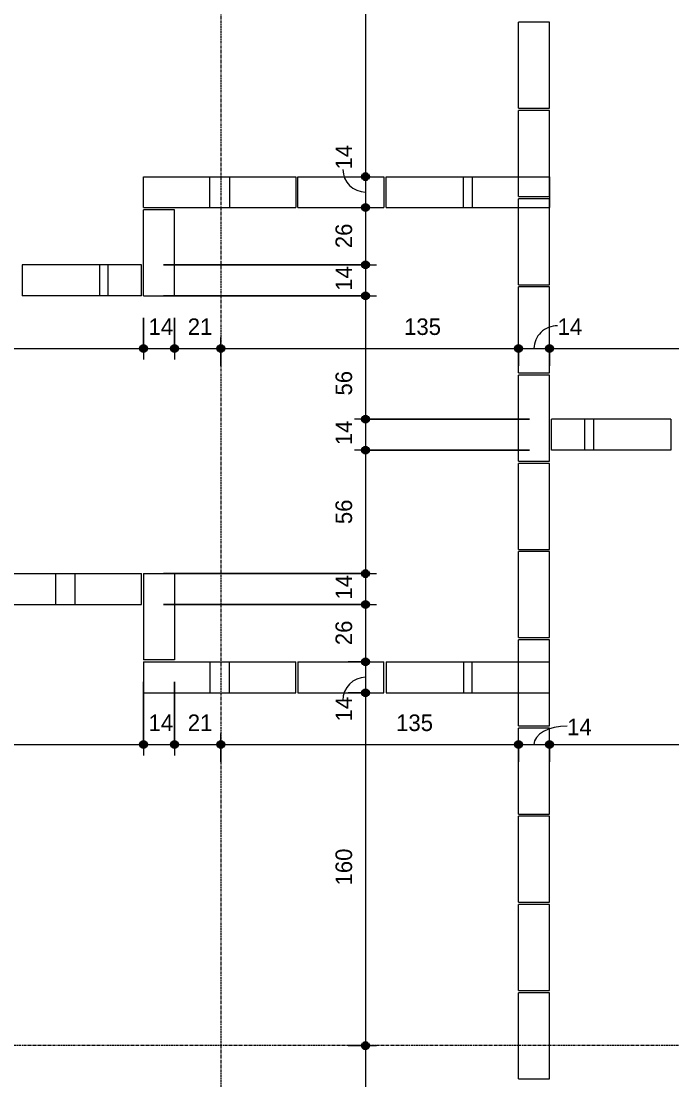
# Model space of a CAD drawing. Header units: centimetres. Extents: x 1490 to 17671, y -2277 to 8860.
# Drawn here: x 8848.8 to 9143.8, y -145.3 to 334.7 of the extents above; entities that cross this region are included whole.
import ezdxf

# ---------------------------------------------------------------- set-up
doc = ezdxf.new("R2010")
doc.units = ezdxf.units.CM
doc.linetypes.add('Linha de eixo', pattern=[2.2225, 1.27, -0.3175, 0.3175, -0.3175])
doc.layers.add('A-ANNO-DIMS-1', color=1, linetype='Continuous', lineweight=9, true_color=0xff0000)
for name, color, linetype, lineweight in [('A-ANNO-DIMS-50', 7, 'Continuous', 9), ('S-BEAM', 7, 'Continuous', 9), ('S-BEAM-1', 7, 'Continuous', 13), ('S-GRID-1', 7, 'Linha de eixo', 9)]:
    doc.layers.add(name, color=color, linetype=linetype, lineweight=lineweight)
doc.styles.add('Bahnschrift_8', font='', dxfattribs={"height": 7.5})
doc.styles.get('Bahnschrift_8').set_extended_font_data('Bahnschrift')
doc.dimstyles.new('Linear_-_2_mm_Arial', dxfattribs={"dimscale": 30.48, "dimtxt": 8.33133, "dimasz": 0.393701, "dimexe": 0.164042, "dimexo": 0.328084, "dimgap": 0.131234, "dimtad": 1, "dimdec": 0, "dimzin": 0, "dimdsep": 46, "dimtxsty": 'Bahnschrift_8', "dimblk1": 'DOTSMALL', "dimblk2": 'DOTSMALL', "dimsah": 1, "dimcen": 0.09, "dimdle": 0.164042, "dimazin": 0, "dimtfac": 1, "dimtdec": 4, "dimtix": 1, "dimtmove": 0, "dimatfit": 3, "dimfxl": 1, "dimtvp": 1, "dimtolj": 1, "dimtzin": 0, "dimarcsym": 2})
doc.dimstyles.new('Linear_-_2_mm_Arial_1', dxfattribs={"dimscale": 30.48, "dimtxt": 8.33133, "dimasz": 0.393701, "dimexe": 0.164042, "dimexo": 0.328084, "dimgap": 0.131234, "dimtad": 1, "dimdec": 0, "dimzin": 0, "dimdsep": 46, "dimtxsty": 'Bahnschrift_8', "dimblk1": 'DOTSMALL', "dimblk2": 'DOTSMALL', "dimsah": 1, "dimcen": 0.09, "dimdle": 0.164042, "dimazin": 0, "dimtfac": 1, "dimtdec": 4, "dimtix": 1, "dimtmove": 1, "dimatfit": 3, "dimfxl": 1, "dimtvp": 1, "dimtolj": 1, "dimtzin": 0, "dimarcsym": 2})
doc.dimstyles.new('Linear_-_2_mm_Arial_2', dxfattribs={"dimscale": 30.48, "dimtxt": 8.33133, "dimasz": 0.393701, "dimexe": 0.164042, "dimexo": 0.328084, "dimgap": 0.131234, "dimtad": 1, "dimdec": 0, "dimzin": 0, "dimdsep": 46, "dimtxsty": 'Bahnschrift_8', "dimblk1": 'DOTSMALL', "dimblk2": 'DOTSMALL', "dimsah": 1, "dimcen": 0.09, "dimdle": 0.164042, "dimazin": 0, "dimtfac": 1, "dimtdec": 4, "dimtix": 1, "dimtmove": 2, "dimatfit": 3, "dimfxl": 1, "dimtvp": 1, "dimtolj": 1, "dimtzin": 0, "dimarcsym": 2})

# ---------------------------------------------------------------- blocks, each defined once
blk = doc.blocks.new('LEONE - BLOCO CANALETA 14X39X2 - LEONE - BLOCO CANALETA 14X39X19 2-2460880-FORMA DA COBERTURA')
at = {"layer": 'S-BEAM-1'}
for p, q in [((-19.5, 7), (19.5, 7)), ((-19.5, 7), (-19.5, -7)), ((19.5, -7), (19.5, 7)), ((-19.5, -7), (19.5, -7))]:
    blk.add_line(p, q, dxfattribs=at)
blk = doc.blocks.new('LEONE - BLOCO CANALETA 14X39X2 - LEONE - BLOCO CANALETA 14X39X19 2-3178326-FORMA DA COBERTURA')
at = {"layer": 'S-BEAM-1'}
for p, q in [((-19.5, 7), (19.5, 7)), ((-19.5, -7), (-19.5, 7)), ((19.5, 7), (19.5, -7)), ((-19.5, -7), (19.5, -7))]:
    blk.add_line(p, q, dxfattribs=at)
blk = doc.blocks.new('LEONE - BLOCO CANALETA 14X19X19 - LEONE - BLOCO CANALETA 14X19X19-3175251-FORMA DA COBERTURA')
at = {"layer": 'S-BEAM-1'}
for p, q in [((-9.5, 7), (9.5, 7)), ((-9.5, -7), (-9.5, 7)), ((9.5, 7), (9.5, -7)), ((-9.5, -7), (9.5, -7))]:
    blk.add_line(p, q, dxfattribs=at)
blk = doc.blocks.new('LEONE - BLOCO CANALETA 14X19X19 - LEONE - BLOCO CANALETA 14X19X19-561206-FORMA DA COBERTURA')
at = {"layer": 'S-BEAM-1'}
for p, q in [((-9.5, 7), (9.5, 7)), ((-9.5, 7), (-9.5, -7)), ((9.5, -7), (9.5, 7)), ((-9.5, -7), (9.5, -7))]:
    blk.add_line(p, q, dxfattribs=at)
blk = doc.blocks.new('DIMBLOCK104-FORMA DA COBERTURA')
at = {"layer": 'A-ANNO-DIMS-50', "lineweight": 35, "true_color": 0xff0000}
h = blk.add_hatch(color=1, dxfattribs=at)
edge = h.paths.add_edge_path()
edge.add_arc((8538.29, 186.33), 1.5, 0, 360)
h = blk.add_hatch(color=1, dxfattribs=at)
edge = h.paths.add_edge_path()
edge.add_arc((8904.29, 186.33), 1.5, 0, 360)
at = {"layer": 'A-ANNO-DIMS-50', "color": 1, "true_color": 0xff0000}
for p, q in [((8538.29, 215.24), (8538.29, 181.33)), ((8538.29, 186.33), (8538.29, 215.24)), ((8904.29, 200.24), (8904.29, 181.33)), ((8904.29, 186.33), (8904.29, 200.24)), ((8538.29, 186.33), (8904.29, 186.33))]:
    blk.add_line(p, q, dxfattribs=at)
at = {"layer": 'A-ANNO-DIMS-50', "color": 1, "lineweight": 35, "true_color": 0xff0000}
for centre in [(8538.29, 186.33), (8904.29, 186.33)]:
    blk.add_circle(centre, 1.5, dxfattribs=at)
at = {"layer": 'A-ANNO-DIMS-50', "color": 0, "insert": (8713.09, 199.97), "char_height": 7.5, "width": 19.6922, "attachment_point": 1, "line_spacing_factor": 1.009858, "style": 'Bahnschrift_8'}
blk.add_mtext('366', dxfattribs=at)
blk = doc.blocks.new('_DotSmall')
at = {"color": 0, "linetype": 'ByBlock', "const_width": 0.5}
blk.add_lwpolyline([(-0.0625, 0, 1), (0.0625, 0, 1)], format="xyb", close=True, dxfattribs=at)
blk = doc.blocks.new('DIMBLOCK105-FORMA DA COBERTURA')
at = {"layer": 'A-ANNO-DIMS-50', "lineweight": 35, "true_color": 0xff0000}
h = blk.add_hatch(color=1, dxfattribs=at)
edge = h.paths.add_edge_path()
edge.add_arc((8904.29, 186.33), 1.5, 0, 360)
h = blk.add_hatch(color=1, dxfattribs=at)
edge = h.paths.add_edge_path()
edge.add_arc((8918.29, 186.33), 1.5, 0, 360)
at = {"layer": 'A-ANNO-DIMS-50', "color": 1, "true_color": 0xff0000}
for p, q in [((8904.29, 200.24), (8904.29, 181.33)), ((8904.29, 186.33), (8904.29, 200.24)), ((8918.29, 200.24), (8918.29, 181.33)), ((8918.29, 186.33), (8918.29, 200.24)), ((8904.29, 186.33), (8918.29, 186.33))]:
    blk.add_line(p, q, dxfattribs=at)
at = {"layer": 'A-ANNO-DIMS-50', "color": 1, "lineweight": 35, "true_color": 0xff0000}
for centre in [(8904.29, 186.33), (8918.29, 186.33)]:
    blk.add_circle(centre, 1.5, dxfattribs=at)
at = {"layer": 'A-ANNO-DIMS-50', "color": 0, "insert": (8906.56, 199.97), "char_height": 7.5, "width": 11.3609, "attachment_point": 1, "line_spacing_factor": 1.009858, "style": 'Bahnschrift_8'}
blk.add_mtext('14', dxfattribs=at)
blk = doc.blocks.new('DIMBLOCK106-FORMA DA COBERTURA')
at = {"layer": 'A-ANNO-DIMS-50', "lineweight": 35, "true_color": 0xff0000}
h = blk.add_hatch(color=1, dxfattribs=at)
edge = h.paths.add_edge_path()
edge.add_arc((8918.29, 186.33), 1.5, 0, 360)
h = blk.add_hatch(color=1, dxfattribs=at)
edge = h.paths.add_edge_path()
edge.add_arc((8939.29, 186.33), 1.5, 0, 360)
at = {"layer": 'A-ANNO-DIMS-50', "color": 1, "true_color": 0xff0000}
for p, q in [((8918.29, 200.24), (8918.29, 181.33)), ((8918.29, 186.33), (8918.29, 200.24)), ((8939.29, 178.45), (8939.29, 191.33)), ((8918.29, 186.33), (8939.29, 186.33)), ((8939.29, 186.33), (8939.29, 178.45))]:
    blk.add_line(p, q, dxfattribs=at)
at = {"layer": 'A-ANNO-DIMS-50', "color": 1, "lineweight": 35, "true_color": 0xff0000}
for centre in [(8918.29, 186.33), (8939.29, 186.33)]:
    blk.add_circle(centre, 1.5, dxfattribs=at)
at = {"layer": 'A-ANNO-DIMS-50', "color": 0, "insert": (8924.31, 199.97), "char_height": 7.5, "width": 10.755, "attachment_point": 1, "line_spacing_factor": 1.009858, "style": 'Bahnschrift_8'}
blk.add_mtext('21', dxfattribs=at)
blk = doc.blocks.new('DIMBLOCK107-FORMA DA COBERTURA')
at = {"layer": 'A-ANNO-DIMS-50', "lineweight": 35, "true_color": 0xff0000}
h = blk.add_hatch(color=1, dxfattribs=at)
edge = h.paths.add_edge_path()
edge.add_arc((8939.29, 186.33), 1.5, 0, 360)
h = blk.add_hatch(color=1, dxfattribs=at)
edge = h.paths.add_edge_path()
edge.add_arc((9074.29, 186.33), 1.5, 0, 360)
at = {"layer": 'A-ANNO-DIMS-50', "color": 1, "true_color": 0xff0000}
for p, q in [((8939.29, 178.45), (8939.29, 191.33)), ((9074.29, 178.45), (9074.29, 191.33)), ((8939.29, 186.33), (9074.29, 186.33)), ((8939.29, 186.33), (8939.29, 178.45)), ((9074.29, 186.33), (9074.29, 178.45))]:
    blk.add_line(p, q, dxfattribs=at)
at = {"layer": 'A-ANNO-DIMS-50', "color": 1, "lineweight": 35, "true_color": 0xff0000}
for centre in [(8939.29, 186.33), (9074.29, 186.33)]:
    blk.add_circle(centre, 1.5, dxfattribs=at)
at = {"layer": 'A-ANNO-DIMS-50', "color": 0, "insert": (9022.4, 199.97), "char_height": 7.5, "width": 17.723, "attachment_point": 1, "line_spacing_factor": 1.009858, "style": 'Bahnschrift_8'}
blk.add_mtext('135', dxfattribs=at)
blk = doc.blocks.new('DIMBLOCK108-FORMA DA COBERTURA')
at = {"layer": 'A-ANNO-DIMS-50', "lineweight": 35, "true_color": 0xff0000}
h = blk.add_hatch(color=1, dxfattribs=at)
edge = h.paths.add_edge_path()
edge.add_arc((9074.29, 186.33), 1.5, 0, 360)
h = blk.add_hatch(color=1, dxfattribs=at)
edge = h.paths.add_edge_path()
edge.add_arc((9088.29, 186.33), 1.5, 0, 360)
at = {"layer": 'A-ANNO-DIMS-50', "color": 1, "true_color": 0xff0000}
for p, q in [((9074.29, 178.45), (9074.29, 191.33)), ((9088.29, 178.45), (9088.29, 191.33)), ((9074.29, 186.33), (9088.29, 186.33)), ((9074.29, 186.33), (9074.29, 178.45)), ((9088.29, 186.33), (9088.29, 178.45))]:
    blk.add_line(p, q, dxfattribs=at)
at = {"layer": 'A-ANNO-DIMS-50', "color": 1, "lineweight": 35, "true_color": 0xff0000}
for centre in [(9074.29, 186.33), (9088.29, 186.33)]:
    blk.add_circle(centre, 1.5, dxfattribs=at)
at = {"layer": 'A-ANNO-DIMS-50', "color": 1, "true_color": 0xff0000}
blk.add_ellipse((9092.02, 186.33), major_axis=(10.72, 0), ratio=0.96157, start_param=1.570796, end_param=3.141593, dxfattribs=at)
at = {"layer": 'A-ANNO-DIMS-50', "color": 0, "insert": (9092.02, 199.97), "char_height": 7.5, "width": 11.3609, "attachment_point": 1, "line_spacing_factor": 1.009858, "style": 'Bahnschrift_8'}
blk.add_mtext('14', dxfattribs=at)
blk = doc.blocks.new('DIMBLOCK109-FORMA DA COBERTURA')
at = {"layer": 'A-ANNO-DIMS-50', "lineweight": 35, "true_color": 0xff0000}
h = blk.add_hatch(color=1, dxfattribs=at)
edge = h.paths.add_edge_path()
edge.add_arc((9088.29, 186.33), 1.5, 0, 360)
h = blk.add_hatch(color=1, dxfattribs=at)
edge = h.paths.add_edge_path()
edge.add_arc((9504.29, 186.33), 1.5, 0, 360)
at = {"layer": 'A-ANNO-DIMS-50', "color": 1, "true_color": 0xff0000}
for p, q in [((9088.29, 178.45), (9088.29, 191.33)), ((9504.29, 178.45), (9504.29, 191.33)), ((9088.29, 186.33), (9504.29, 186.33)), ((9088.29, 186.33), (9088.29, 178.45)), ((9504.29, 186.33), (9504.29, 178.45))]:
    blk.add_line(p, q, dxfattribs=at)
at = {"layer": 'A-ANNO-DIMS-50', "color": 1, "lineweight": 35, "true_color": 0xff0000}
for centre in [(9088.29, 186.33), (9504.29, 186.33)]:
    blk.add_circle(centre, 1.5, dxfattribs=at)
at = {"layer": 'A-ANNO-DIMS-50', "color": 0, "insert": (9288.85, 199.97), "char_height": 7.5, "width": 17.8745, "attachment_point": 1, "line_spacing_factor": 1.009858, "style": 'Bahnschrift_8'}
blk.add_mtext('416', dxfattribs=at)
blk = doc.blocks.new('DIMBLOCK125-FORMA DA COBERTURA')
at = {"layer": 'A-ANNO-DIMS-50', "lineweight": 35, "true_color": 0xff0000}
h = blk.add_hatch(color=1, dxfattribs=at)
edge = h.paths.add_edge_path()
edge.add_arc((8533.29, 6.75), 1.5, 0, 360)
h = blk.add_hatch(color=1, dxfattribs=at)
edge = h.paths.add_edge_path()
edge.add_arc((8904.29, 6.75), 1.5, 0, 360)
at = {"layer": 'A-ANNO-DIMS-50', "color": 1, "true_color": 0xff0000}
for p, q in [((8904.29, 35.24), (8904.29, 1.75)), ((8904.29, 6.75), (8904.29, 35.24)), ((8533.29, -1.13), (8533.29, 11.75)), ((8533.29, 6.75), (8904.29, 6.75)), ((8533.29, 6.75), (8533.29, -1.13))]:
    blk.add_line(p, q, dxfattribs=at)
at = {"layer": 'A-ANNO-DIMS-50', "color": 1, "lineweight": 35, "true_color": 0xff0000}
for centre in [(8533.29, 6.75), (8904.29, 6.75)]:
    blk.add_circle(centre, 1.5, dxfattribs=at)
at = {"layer": 'A-ANNO-DIMS-50', "color": 0, "insert": (8711.6, 20.39), "char_height": 7.5, "width": 17.2686, "attachment_point": 1, "line_spacing_factor": 1.009858, "style": 'Bahnschrift_8'}
blk.add_mtext('371', dxfattribs=at)
blk = doc.blocks.new('DIMBLOCK126-FORMA DA COBERTURA')
at = {"layer": 'A-ANNO-DIMS-50', "lineweight": 35, "true_color": 0xff0000}
h = blk.add_hatch(color=1, dxfattribs=at)
edge = h.paths.add_edge_path()
edge.add_arc((8904.29, 6.75), 1.5, 0, 360)
h = blk.add_hatch(color=1, dxfattribs=at)
edge = h.paths.add_edge_path()
edge.add_arc((8918.29, 6.75), 1.5, 0, 360)
at = {"layer": 'A-ANNO-DIMS-50', "color": 1, "true_color": 0xff0000}
for p, q in [((8904.29, 35.24), (8904.29, 1.75)), ((8904.29, 6.75), (8904.29, 35.24)), ((8918.29, 35.24), (8918.29, 1.75)), ((8918.29, 6.75), (8918.29, 35.24)), ((8904.29, 6.75), (8918.29, 6.75))]:
    blk.add_line(p, q, dxfattribs=at)
at = {"layer": 'A-ANNO-DIMS-50', "color": 1, "lineweight": 35, "true_color": 0xff0000}
for centre in [(8904.29, 6.75), (8918.29, 6.75)]:
    blk.add_circle(centre, 1.5, dxfattribs=at)
at = {"layer": 'A-ANNO-DIMS-50', "color": 0, "insert": (8906.56, 20.39), "char_height": 7.5, "width": 11.3609, "attachment_point": 1, "line_spacing_factor": 1.009858, "style": 'Bahnschrift_8'}
blk.add_mtext('14', dxfattribs=at)
blk = doc.blocks.new('DIMBLOCK127-FORMA DA COBERTURA')
at = {"layer": 'A-ANNO-DIMS-50', "lineweight": 35, "true_color": 0xff0000}
h = blk.add_hatch(color=1, dxfattribs=at)
edge = h.paths.add_edge_path()
edge.add_arc((8918.29, 6.75), 1.5, 0, 360)
h = blk.add_hatch(color=1, dxfattribs=at)
edge = h.paths.add_edge_path()
edge.add_arc((8939.29, 6.75), 1.5, 0, 360)
at = {"layer": 'A-ANNO-DIMS-50', "color": 1, "true_color": 0xff0000}
for p, q in [((8918.29, 35.24), (8918.29, 1.75)), ((8918.29, 6.75), (8918.29, 35.24)), ((8939.29, -1.13), (8939.29, 11.75)), ((8918.29, 6.75), (8939.29, 6.75)), ((8939.29, 6.75), (8939.29, -1.13))]:
    blk.add_line(p, q, dxfattribs=at)
at = {"layer": 'A-ANNO-DIMS-50', "color": 1, "lineweight": 35, "true_color": 0xff0000}
for centre in [(8918.29, 6.75), (8939.29, 6.75)]:
    blk.add_circle(centre, 1.5, dxfattribs=at)
at = {"layer": 'A-ANNO-DIMS-50', "color": 0, "insert": (8924.31, 20.39), "char_height": 7.5, "width": 10.755, "attachment_point": 1, "line_spacing_factor": 1.009858, "style": 'Bahnschrift_8'}
blk.add_mtext('21', dxfattribs=at)
blk = doc.blocks.new('DIMBLOCK128-FORMA DA COBERTURA')
at = {"layer": 'A-ANNO-DIMS-50', "lineweight": 35, "true_color": 0xff0000}
h = blk.add_hatch(color=1, dxfattribs=at)
edge = h.paths.add_edge_path()
edge.add_arc((8939.29, 6.75), 1.5, 0, 360)
h = blk.add_hatch(color=1, dxfattribs=at)
edge = h.paths.add_edge_path()
edge.add_arc((9074.29, 6.75), 1.5, 0, 360)
at = {"layer": 'A-ANNO-DIMS-50', "color": 1, "true_color": 0xff0000}
for p, q in [((8939.29, -1.13), (8939.29, 11.75)), ((9074.29, -1.13), (9074.29, 11.75)), ((8939.29, 6.75), (9074.29, 6.75)), ((8939.29, 6.75), (8939.29, -1.13)), ((9074.29, 6.75), (9074.29, -1.13))]:
    blk.add_line(p, q, dxfattribs=at)
at = {"layer": 'A-ANNO-DIMS-50', "color": 1, "lineweight": 35, "true_color": 0xff0000}
for centre in [(8939.29, 6.75), (9074.29, 6.75)]:
    blk.add_circle(centre, 1.5, dxfattribs=at)
at = {"layer": 'A-ANNO-DIMS-50', "color": 0, "insert": (9018.78, 20.39), "char_height": 7.5, "width": 17.723, "attachment_point": 1, "line_spacing_factor": 1.009858, "style": 'Bahnschrift_8'}
blk.add_mtext('135', dxfattribs=at)
blk = doc.blocks.new('DIMBLOCK129-FORMA DA COBERTURA')
at = {"layer": 'A-ANNO-DIMS-50', "lineweight": 35, "true_color": 0xff0000}
h = blk.add_hatch(color=1, dxfattribs=at)
edge = h.paths.add_edge_path()
edge.add_arc((9074.29, 6.75), 1.5, 0, 360)
h = blk.add_hatch(color=1, dxfattribs=at)
edge = h.paths.add_edge_path()
edge.add_arc((9088.29, 6.75), 1.5, 0, 360)
at = {"layer": 'A-ANNO-DIMS-50', "color": 1, "true_color": 0xff0000}
for p, q in [((9074.29, -1.13), (9074.29, 11.75)), ((9088.29, -1.13), (9088.29, 11.75)), ((9074.29, 6.75), (9088.29, 6.75)), ((9074.29, 6.75), (9074.29, -1.13)), ((9088.29, 6.75), (9088.29, -1.13))]:
    blk.add_line(p, q, dxfattribs=at)
at = {"layer": 'A-ANNO-DIMS-50', "color": 1, "lineweight": 35, "true_color": 0xff0000}
for centre in [(9074.29, 6.75), (9088.29, 6.75)]:
    blk.add_circle(centre, 1.5, dxfattribs=at)
at = {"layer": 'A-ANNO-DIMS-50', "color": 1, "true_color": 0xff0000}
blk.add_ellipse((9096.3, 6.75), major_axis=(-15.01, 0), ratio=0.559549, start_param=4.712389, end_param=6.283185, dxfattribs=at)
at = {"layer": 'A-ANNO-DIMS-50', "color": 0, "insert": (9096.3, 18.48), "char_height": 7.5, "width": 11.3609, "attachment_point": 1, "line_spacing_factor": 1.009858, "style": 'Bahnschrift_8'}
blk.add_mtext('14', dxfattribs=at)
blk = doc.blocks.new('DIMBLOCK130-FORMA DA COBERTURA')
at = {"layer": 'A-ANNO-DIMS-50', "lineweight": 35, "true_color": 0xff0000}
h = blk.add_hatch(color=1, dxfattribs=at)
edge = h.paths.add_edge_path()
edge.add_arc((9088.29, 6.75), 1.5, 0, 360)
h = blk.add_hatch(color=1, dxfattribs=at)
edge = h.paths.add_edge_path()
edge.add_arc((9504.29, 6.75), 1.5, 0, 360)
at = {"layer": 'A-ANNO-DIMS-50', "color": 1, "true_color": 0xff0000}
for p, q in [((9088.29, -1.13), (9088.29, 11.75)), ((9088.29, 6.75), (9504.29, 6.75)), ((9088.29, 6.75), (9088.29, -1.13)), ((9504.29, 9.24), (9504.29, 1.75)), ((9504.29, 6.75), (9504.29, 9.24))]:
    blk.add_line(p, q, dxfattribs=at)
at = {"layer": 'A-ANNO-DIMS-50', "color": 1, "lineweight": 35, "true_color": 0xff0000}
for centre in [(9088.29, 6.75), (9504.29, 6.75)]:
    blk.add_circle(centre, 1.5, dxfattribs=at)
at = {"layer": 'A-ANNO-DIMS-50', "color": 0, "insert": (9288.85, 20.39), "char_height": 7.5, "width": 17.8745, "attachment_point": 1, "line_spacing_factor": 1.009858, "style": 'Bahnschrift_8'}
blk.add_mtext('416', dxfattribs=at)
blk = doc.blocks.new('DIMBLOCK249-FORMA DA COBERTURA')
at = {"layer": 'A-ANNO-DIMS-50', "lineweight": 35, "true_color": 0xff0000}
h = blk.add_hatch(color=1, dxfattribs=at)
edge = h.paths.add_edge_path()
edge.add_arc((9004.96, 435.24), 1.5, 0, 360)
h = blk.add_hatch(color=1, dxfattribs=at)
edge = h.paths.add_edge_path()
edge.add_arc((9004.96, 264.24), 1.5, 0, 360)
at = {"layer": 'A-ANNO-DIMS-50', "color": 1, "true_color": 0xff0000}
for p, q in [((8997.08, 435.24), (9009.96, 435.24)), ((9004.96, 435.24), (8997.08, 435.24)), ((9004.96, 435.24), (9004.96, 264.24)), ((9004.29, 264.24), (9009.96, 264.24)), ((9004.96, 264.24), (9004.29, 264.24))]:
    blk.add_line(p, q, dxfattribs=at)
at = {"layer": 'A-ANNO-DIMS-50', "color": 1, "lineweight": 35, "true_color": 0xff0000}
for centre in [(9004.96, 435.24), (9004.96, 264.24)]:
    blk.add_circle(centre, 1.5, dxfattribs=at)
at = {"layer": 'A-ANNO-DIMS-50', "color": 0, "insert": (8991.31, 343.56), "char_height": 7.5, "width": 14.8449, "attachment_point": 1, "rotation": 90, "line_spacing_factor": 1.009858, "style": 'Bahnschrift_8'}
blk.add_mtext('171', dxfattribs=at)
blk = doc.blocks.new('DIMBLOCK250-FORMA DA COBERTURA')
at = {"layer": 'A-ANNO-DIMS-50', "lineweight": 35, "true_color": 0xff0000}
h = blk.add_hatch(color=1, dxfattribs=at)
edge = h.paths.add_edge_path()
edge.add_arc((9004.96, 264.24), 1.5, 0, 360)
h = blk.add_hatch(color=1, dxfattribs=at)
edge = h.paths.add_edge_path()
edge.add_arc((9004.96, 250.24), 1.5, 0, 360)
at = {"layer": 'A-ANNO-DIMS-50', "color": 1, "true_color": 0xff0000}
for p, q in [((9004.29, 264.24), (9009.96, 264.24)), ((9004.96, 264.24), (9004.29, 264.24)), ((9004.96, 264.24), (9004.96, 250.24)), ((9004.29, 250.24), (9009.96, 250.24)), ((9004.96, 250.24), (9004.29, 250.24))]:
    blk.add_line(p, q, dxfattribs=at)
at = {"layer": 'A-ANNO-DIMS-50', "color": 1, "lineweight": 35, "true_color": 0xff0000}
for centre in [(9004.96, 264.24), (9004.96, 250.24)]:
    blk.add_circle(centre, 1.5, dxfattribs=at)
at = {"layer": 'A-ANNO-DIMS-50', "color": 1, "true_color": 0xff0000}
blk.add_ellipse((9004.96, 267.51), major_axis=(10.31, 0), ratio=0.995857, start_param=3.141593, end_param=4.712389, dxfattribs=at)
at = {"layer": 'A-ANNO-DIMS-50', "color": 0, "insert": (8991.31, 267.51), "char_height": 7.5, "width": 11.3609, "attachment_point": 1, "rotation": 90, "line_spacing_factor": 1.009858, "style": 'Bahnschrift_8'}
blk.add_mtext('14', dxfattribs=at)
blk = doc.blocks.new('DIMBLOCK251-FORMA DA COBERTURA')
at = {"layer": 'A-ANNO-DIMS-50', "lineweight": 35, "true_color": 0xff0000}
h = blk.add_hatch(color=1, dxfattribs=at)
edge = h.paths.add_edge_path()
edge.add_arc((9004.96, 250.24), 1.5, 0, 360)
h = blk.add_hatch(color=1, dxfattribs=at)
edge = h.paths.add_edge_path()
edge.add_arc((9004.96, 224.24), 1.5, 0, 360)
at = {"layer": 'A-ANNO-DIMS-50', "color": 1, "true_color": 0xff0000}
for p, q in [((9004.29, 250.24), (9009.96, 250.24)), ((9004.96, 250.24), (9004.29, 250.24)), ((9004.96, 250.24), (9004.96, 224.24)), ((8913.29, 224.24), (9009.96, 224.24)), ((9004.96, 224.24), (8913.29, 224.24))]:
    blk.add_line(p, q, dxfattribs=at)
at = {"layer": 'A-ANNO-DIMS-50', "color": 1, "lineweight": 35, "true_color": 0xff0000}
for centre in [(9004.96, 250.24), (9004.96, 224.24)]:
    blk.add_circle(centre, 1.5, dxfattribs=at)
at = {"layer": 'A-ANNO-DIMS-50', "color": 0, "insert": (8991.31, 231.82), "char_height": 7.5, "width": 13.0272, "attachment_point": 1, "rotation": 90, "line_spacing_factor": 1.009858, "style": 'Bahnschrift_8'}
blk.add_mtext('26', dxfattribs=at)
blk = doc.blocks.new('DIMBLOCK252-FORMA DA COBERTURA')
at = {"layer": 'A-ANNO-DIMS-50', "lineweight": 35, "true_color": 0xff0000}
h = blk.add_hatch(color=1, dxfattribs=at)
edge = h.paths.add_edge_path()
edge.add_arc((9004.96, 224.24), 1.5, 0, 360)
h = blk.add_hatch(color=1, dxfattribs=at)
edge = h.paths.add_edge_path()
edge.add_arc((9004.96, 210.24), 1.5, 0, 360)
at = {"layer": 'A-ANNO-DIMS-50', "color": 1, "true_color": 0xff0000}
for p, q in [((8913.29, 224.24), (9009.96, 224.24)), ((9004.96, 224.24), (8913.29, 224.24)), ((9004.96, 224.24), (9004.96, 210.24)), ((8913.29, 210.24), (9009.96, 210.24)), ((9004.96, 210.24), (8913.29, 210.24))]:
    blk.add_line(p, q, dxfattribs=at)
at = {"layer": 'A-ANNO-DIMS-50', "color": 1, "lineweight": 35, "true_color": 0xff0000}
for centre in [(9004.96, 224.24), (9004.96, 210.24)]:
    blk.add_circle(centre, 1.5, dxfattribs=at)
at = {"layer": 'A-ANNO-DIMS-50', "color": 0, "insert": (8991.31, 212.51), "char_height": 7.5, "width": 11.3609, "attachment_point": 1, "rotation": 90, "line_spacing_factor": 1.009858, "style": 'Bahnschrift_8'}
blk.add_mtext('14', dxfattribs=at)
blk = doc.blocks.new('DIMBLOCK253-FORMA DA COBERTURA')
at = {"layer": 'A-ANNO-DIMS-50', "lineweight": 35, "true_color": 0xff0000}
h = blk.add_hatch(color=1, dxfattribs=at)
edge = h.paths.add_edge_path()
edge.add_arc((9004.96, 210.24), 1.5, 0, 360)
h = blk.add_hatch(color=1, dxfattribs=at)
edge = h.paths.add_edge_path()
edge.add_arc((9004.96, 154.24), 1.5, 0, 360)
at = {"layer": 'A-ANNO-DIMS-50', "color": 1, "true_color": 0xff0000}
for p, q in [((8913.29, 210.24), (9009.96, 210.24)), ((9004.96, 210.24), (8913.29, 210.24)), ((9004.96, 210.24), (9004.96, 154.24)), ((9079.29, 154.24), (8999.96, 154.24)), ((9004.96, 154.24), (9079.29, 154.24))]:
    blk.add_line(p, q, dxfattribs=at)
at = {"layer": 'A-ANNO-DIMS-50', "color": 1, "lineweight": 35, "true_color": 0xff0000}
for centre in [(9004.96, 210.24), (9004.96, 154.24)]:
    blk.add_circle(centre, 1.5, dxfattribs=at)
at = {"layer": 'A-ANNO-DIMS-50', "color": 0, "insert": (8991.31, 165.01), "char_height": 7.5, "width": 13.3301, "attachment_point": 1, "rotation": 90, "line_spacing_factor": 1.009858, "style": 'Bahnschrift_8'}
blk.add_mtext('56', dxfattribs=at)
blk = doc.blocks.new('DIMBLOCK254-FORMA DA COBERTURA')
at = {"layer": 'A-ANNO-DIMS-50', "lineweight": 35, "true_color": 0xff0000}
h = blk.add_hatch(color=1, dxfattribs=at)
edge = h.paths.add_edge_path()
edge.add_arc((9004.96, 154.24), 1.5, 0, 360)
h = blk.add_hatch(color=1, dxfattribs=at)
edge = h.paths.add_edge_path()
edge.add_arc((9004.96, 140.24), 1.5, 0, 360)
at = {"layer": 'A-ANNO-DIMS-50', "color": 1, "true_color": 0xff0000}
for p, q in [((9079.29, 154.24), (8999.96, 154.24)), ((9004.96, 154.24), (9004.96, 140.24)), ((9004.96, 154.24), (9079.29, 154.24)), ((9079.29, 140.24), (8999.96, 140.24)), ((9004.96, 140.24), (9079.29, 140.24))]:
    blk.add_line(p, q, dxfattribs=at)
at = {"layer": 'A-ANNO-DIMS-50', "color": 1, "lineweight": 35, "true_color": 0xff0000}
for centre in [(9004.96, 154.24), (9004.96, 140.24)]:
    blk.add_circle(centre, 1.5, dxfattribs=at)
at = {"layer": 'A-ANNO-DIMS-50', "color": 0, "insert": (8991.31, 142.51), "char_height": 7.5, "width": 11.3609, "attachment_point": 1, "rotation": 90, "line_spacing_factor": 1.009858, "style": 'Bahnschrift_8'}
blk.add_mtext('14', dxfattribs=at)
blk = doc.blocks.new('DIMBLOCK255-FORMA DA COBERTURA')
at = {"layer": 'A-ANNO-DIMS-50', "lineweight": 35, "true_color": 0xff0000}
h = blk.add_hatch(color=1, dxfattribs=at)
edge = h.paths.add_edge_path()
edge.add_arc((9004.96, 140.24), 1.5, 0, 360)
h = blk.add_hatch(color=1, dxfattribs=at)
edge = h.paths.add_edge_path()
edge.add_arc((9004.96, 84.24), 1.5, 0, 360)
at = {"layer": 'A-ANNO-DIMS-50', "color": 1, "true_color": 0xff0000}
for p, q in [((9079.29, 140.24), (8999.96, 140.24)), ((9004.96, 140.24), (9004.96, 84.24)), ((9004.96, 140.24), (9079.29, 140.24)), ((8913.29, 84.24), (9009.96, 84.24)), ((9004.96, 84.24), (8913.29, 84.24))]:
    blk.add_line(p, q, dxfattribs=at)
at = {"layer": 'A-ANNO-DIMS-50', "color": 1, "lineweight": 35, "true_color": 0xff0000}
for centre in [(9004.96, 140.24), (9004.96, 84.24)]:
    blk.add_circle(centre, 1.5, dxfattribs=at)
at = {"layer": 'A-ANNO-DIMS-50', "color": 0, "insert": (8991.31, 106.69), "char_height": 7.5, "width": 13.3301, "attachment_point": 1, "rotation": 90, "line_spacing_factor": 1.009858, "style": 'Bahnschrift_8'}
blk.add_mtext('56', dxfattribs=at)
blk = doc.blocks.new('DIMBLOCK256-FORMA DA COBERTURA')
at = {"layer": 'A-ANNO-DIMS-50', "lineweight": 35, "true_color": 0xff0000}
h = blk.add_hatch(color=1, dxfattribs=at)
edge = h.paths.add_edge_path()
edge.add_arc((9004.96, 84.24), 1.5, 0, 360)
h = blk.add_hatch(color=1, dxfattribs=at)
edge = h.paths.add_edge_path()
edge.add_arc((9004.96, 70.24), 1.5, 0, 360)
at = {"layer": 'A-ANNO-DIMS-50', "color": 1, "true_color": 0xff0000}
for p, q in [((8913.29, 84.24), (9009.96, 84.24)), ((9004.96, 84.24), (8913.29, 84.24)), ((9004.96, 84.24), (9004.96, 70.24)), ((8913.29, 70.24), (9009.96, 70.24)), ((9004.96, 70.24), (8913.29, 70.24))]:
    blk.add_line(p, q, dxfattribs=at)
at = {"layer": 'A-ANNO-DIMS-50', "color": 1, "lineweight": 35, "true_color": 0xff0000}
for centre in [(9004.96, 84.24), (9004.96, 70.24)]:
    blk.add_circle(centre, 1.5, dxfattribs=at)
at = {"layer": 'A-ANNO-DIMS-50', "color": 0, "insert": (8991.31, 72.51), "char_height": 7.5, "width": 11.3609, "attachment_point": 1, "rotation": 90, "line_spacing_factor": 1.009858, "style": 'Bahnschrift_8'}
blk.add_mtext('14', dxfattribs=at)
blk = doc.blocks.new('DIMBLOCK257-FORMA DA COBERTURA')
at = {"layer": 'A-ANNO-DIMS-50', "lineweight": 35, "true_color": 0xff0000}
h = blk.add_hatch(color=1, dxfattribs=at)
edge = h.paths.add_edge_path()
edge.add_arc((9004.96, 70.24), 1.5, 0, 360)
h = blk.add_hatch(color=1, dxfattribs=at)
edge = h.paths.add_edge_path()
edge.add_arc((9004.96, 44.24), 1.5, 0, 360)
at = {"layer": 'A-ANNO-DIMS-50', "color": 1, "true_color": 0xff0000}
for p, q in [((8913.29, 70.24), (9009.96, 70.24)), ((9004.96, 70.24), (8913.29, 70.24)), ((9004.96, 70.24), (9004.96, 44.24)), ((8997.08, 44.24), (9009.96, 44.24)), ((9004.96, 44.24), (8997.08, 44.24))]:
    blk.add_line(p, q, dxfattribs=at)
at = {"layer": 'A-ANNO-DIMS-50', "color": 1, "lineweight": 35, "true_color": 0xff0000}
for centre in [(9004.96, 70.24), (9004.96, 44.24)]:
    blk.add_circle(centre, 1.5, dxfattribs=at)
at = {"layer": 'A-ANNO-DIMS-50', "color": 0, "insert": (8991.31, 51.82), "char_height": 7.5, "width": 13.0272, "attachment_point": 1, "rotation": 90, "line_spacing_factor": 1.009858, "style": 'Bahnschrift_8'}
blk.add_mtext('26', dxfattribs=at)
blk = doc.blocks.new('DIMBLOCK258-FORMA DA COBERTURA')
at = {"layer": 'A-ANNO-DIMS-50', "lineweight": 35, "true_color": 0xff0000}
h = blk.add_hatch(color=1, dxfattribs=at)
edge = h.paths.add_edge_path()
edge.add_arc((9004.96, 44.24), 1.5, 0, 360)
h = blk.add_hatch(color=1, dxfattribs=at)
edge = h.paths.add_edge_path()
edge.add_arc((9004.96, 30.24), 1.5, 0, 360)
at = {"layer": 'A-ANNO-DIMS-50', "color": 1, "true_color": 0xff0000}
for p, q in [((8997.08, 44.24), (9009.96, 44.24)), ((9004.96, 44.24), (8997.08, 44.24)), ((9004.96, 44.24), (9004.96, 30.24)), ((8997.08, 30.24), (9009.96, 30.24)), ((9004.96, 30.24), (8997.08, 30.24))]:
    blk.add_line(p, q, dxfattribs=at)
at = {"layer": 'A-ANNO-DIMS-50', "color": 1, "lineweight": 35, "true_color": 0xff0000}
for centre in [(9004.96, 44.24), (9004.96, 30.24)]:
    blk.add_circle(centre, 1.5, dxfattribs=at)
at = {"layer": 'A-ANNO-DIMS-50', "color": 1, "true_color": 0xff0000}
blk.add_ellipse((9004.96, 26.72), major_axis=(0, 10.53), ratio=0.97947, start_param=0, end_param=1.570796, dxfattribs=at)
at = {"layer": 'A-ANNO-DIMS-50', "color": 0, "insert": (8991.31, 17.25), "char_height": 7.5, "width": 11.3609, "attachment_point": 1, "rotation": 90, "line_spacing_factor": 1.009858, "style": 'Bahnschrift_8'}
blk.add_mtext('14', dxfattribs=at)
blk = doc.blocks.new('DIMBLOCK259-FORMA DA COBERTURA')
at = {"layer": 'A-ANNO-DIMS-50', "lineweight": 35, "true_color": 0xff0000}
h = blk.add_hatch(color=1, dxfattribs=at)
edge = h.paths.add_edge_path()
edge.add_arc((9004.96, 30.24), 1.5, 0, 360)
h = blk.add_hatch(color=1, dxfattribs=at)
edge = h.paths.add_edge_path()
edge.add_arc((9004.96, -129.76), 1.5, 0, 360)
at = {"layer": 'A-ANNO-DIMS-50', "color": 1, "true_color": 0xff0000}
for p, q in [((8997.08, 30.24), (9009.96, 30.24)), ((9004.96, 30.24), (8997.08, 30.24)), ((9004.96, 30.24), (9004.96, -129.76)), ((8997.08, -129.76), (9009.96, -129.76)), ((9004.96, -129.76), (8997.08, -129.76))]:
    blk.add_line(p, q, dxfattribs=at)
at = {"layer": 'A-ANNO-DIMS-50', "color": 1, "lineweight": 35, "true_color": 0xff0000}
for centre in [(9004.96, 30.24), (9004.96, -129.76)]:
    blk.add_circle(centre, 1.5, dxfattribs=at)
at = {"layer": 'A-ANNO-DIMS-50', "color": 0, "insert": (8991.31, -57.14), "char_height": 7.5, "width": 17.723, "attachment_point": 1, "rotation": 90, "line_spacing_factor": 1.009858, "style": 'Bahnschrift_8'}
blk.add_mtext('160', dxfattribs=at)
blk = doc.blocks.new('DIMBLOCK260-FORMA DA COBERTURA')
at = {"layer": 'A-ANNO-DIMS-50', "lineweight": 35, "true_color": 0xff0000}
h = blk.add_hatch(color=1, dxfattribs=at)
edge = h.paths.add_edge_path()
edge.add_arc((9004.96, -129.76), 1.5, 0, 360)
h = blk.add_hatch(color=1, dxfattribs=at)
edge = h.paths.add_edge_path()
edge.add_arc((9004.96, -294.76), 1.5, 0, 360)
at = {"layer": 'A-ANNO-DIMS-50', "color": 1, "true_color": 0xff0000}
for p, q in [((8997.08, -129.76), (9009.96, -129.76)), ((9004.96, -129.76), (8997.08, -129.76)), ((9004.96, -129.76), (9004.96, -294.76)), ((9043.29, -294.76), (8999.96, -294.76)), ((9004.96, -294.76), (9043.29, -294.76))]:
    blk.add_line(p, q, dxfattribs=at)
at = {"layer": 'A-ANNO-DIMS-50', "color": 1, "lineweight": 35, "true_color": 0xff0000}
for centre in [(9004.96, -129.76), (9004.96, -294.76)]:
    blk.add_circle(centre, 1.5, dxfattribs=at)
at = {"layer": 'A-ANNO-DIMS-50', "color": 0, "insert": (8991.31, -219.58), "char_height": 7.5, "width": 17.5715, "attachment_point": 1, "rotation": 90, "line_spacing_factor": 1.009858, "style": 'Bahnschrift_8'}
blk.add_mtext('165', dxfattribs=at)

msp = doc.modelspace()

# ---------------------------------------------------------------- linework, layer by layer
at = {"layer": 'S-GRID-1'}
for p, q in [((8939.29, 921.64), (8939.29, -623.1)), ((9984.56, -129.76), (6975.25, -129.76))]:
    msp.add_line(p, q, dxfattribs=at)

# ---------------------------------------------------------------- block references
at = {"layer": 'S-BEAM'}
for name, p, rotation in [('LEONE - BLOCO CANALETA 14X39X2 - LEONE - BLOCO CANALETA 14X39X19 2-2460880-FORMA DA COBERTURA', (9081.29, 314.74), 89.9999999999999), ('LEONE - BLOCO CANALETA 14X39X2 - LEONE - BLOCO CANALETA 14X39X19 2-2460880-FORMA DA COBERTURA', (9081.29, 274.74), 89.9999999999999), ('LEONE - BLOCO CANALETA 14X39X2 - LEONE - BLOCO CANALETA 14X39X19 2-2460880-FORMA DA COBERTURA', (9081.29, 234.74), 89.9999999999999), ('LEONE - BLOCO CANALETA 14X39X2 - LEONE - BLOCO CANALETA 14X39X19 2-2460880-FORMA DA COBERTURA', (8911.29, 229.74), 89.9999999999999), ('LEONE - BLOCO CANALETA 14X39X2 - LEONE - BLOCO CANALETA 14X39X19 2-2460880-FORMA DA COBERTURA', (8868.79, 217.24), 180), ('LEONE - BLOCO CANALETA 14X19X19 - LEONE - BLOCO CANALETA 14X19X19-561206-FORMA DA COBERTURA', (8893.79, 217.24), 180), ('LEONE - BLOCO CANALETA 14X39X2 - LEONE - BLOCO CANALETA 14X39X19 2-2460880-FORMA DA COBERTURA', (9081.29, 194.74), 89.9999999999999), ('LEONE - BLOCO CANALETA 14X39X2 - LEONE - BLOCO CANALETA 14X39X19 2-2460880-FORMA DA COBERTURA', (9081.29, 154.74), 89.9999999999999), ('LEONE - BLOCO CANALETA 14X19X19 - LEONE - BLOCO CANALETA 14X19X19-3175251-FORMA DA COBERTURA', (9098.79, 147.24), 180), ('LEONE - BLOCO CANALETA 14X39X2 - LEONE - BLOCO CANALETA 14X39X19 2-3178326-FORMA DA COBERTURA', (9123.79, 147.24), 180), ('LEONE - BLOCO CANALETA 14X39X2 - LEONE - BLOCO CANALETA 14X39X19 2-2460880-FORMA DA COBERTURA', (9081.29, 114.74), 89.9999999999999), ('LEONE - BLOCO CANALETA 14X39X2 - LEONE - BLOCO CANALETA 14X39X19 2-2460880-FORMA DA COBERTURA', (9081.29, 74.74), 89.9999999999999), ('LEONE - BLOCO CANALETA 14X39X2 - LEONE - BLOCO CANALETA 14X39X19 2-3178326-FORMA DA COBERTURA', (8911.29, 64.74), 269.9999999999998), ('LEONE - BLOCO CANALETA 14X39X2 - LEONE - BLOCO CANALETA 14X39X19 2-2460880-FORMA DA COBERTURA', (9081.29, 34.74), 89.9999999999999), ('LEONE - BLOCO CANALETA 14X39X2 - LEONE - BLOCO CANALETA 14X39X19 2-2460880-FORMA DA COBERTURA', (9081.29, -5.26), 89.9999999999999), ('LEONE - BLOCO CANALETA 14X39X2 - LEONE - BLOCO CANALETA 14X39X19 2-2460880-FORMA DA COBERTURA', (9081.29, -45.26), 89.9999999999999), ('LEONE - BLOCO CANALETA 14X39X2 - LEONE - BLOCO CANALETA 14X39X19 2-2460880-FORMA DA COBERTURA', (9081.29, -85.26), 89.9999999999999), ('LEONE - BLOCO CANALETA 14X39X2 - LEONE - BLOCO CANALETA 14X39X19 2-2460880-FORMA DA COBERTURA', (9081.29, -125.26), 89.9999999999999)]:
    msp.add_blockref(name, p, dxfattribs=dict(at, rotation=rotation))
for name, p in [('LEONE - BLOCO CANALETA 14X39X2 - LEONE - BLOCO CANALETA 14X39X19 2-3178326-FORMA DA COBERTURA', (8923.79, 257.24)), ('LEONE - BLOCO CANALETA 14X39X2 - LEONE - BLOCO CANALETA 14X39X19 2-3178326-FORMA DA COBERTURA', (8953.79, 257.24)), ('LEONE - BLOCO CANALETA 14X39X2 - LEONE - BLOCO CANALETA 14X39X19 2-3178326-FORMA DA COBERTURA', (8993.79, 257.24)), ('LEONE - BLOCO CANALETA 14X39X2 - LEONE - BLOCO CANALETA 14X39X19 2-3178326-FORMA DA COBERTURA', (9033.79, 257.24)), ('LEONE - BLOCO CANALETA 14X39X2 - LEONE - BLOCO CANALETA 14X39X19 2-3178326-FORMA DA COBERTURA', (9068.79, 257.24)), ('LEONE - BLOCO CANALETA 14X39X2 - LEONE - BLOCO CANALETA 14X39X19 2-2460880-FORMA DA COBERTURA', (8853.79, 77.24)), ('LEONE - BLOCO CANALETA 14X39X2 - LEONE - BLOCO CANALETA 14X39X19 2-2460880-FORMA DA COBERTURA', (8883.79, 77.24)), ('LEONE - BLOCO CANALETA 14X39X2 - LEONE - BLOCO CANALETA 14X39X19 2-2460880-FORMA DA COBERTURA', (8923.79, 37.24)), ('LEONE - BLOCO CANALETA 14X39X2 - LEONE - BLOCO CANALETA 14X39X19 2-2460880-FORMA DA COBERTURA', (8953.79, 37.24)), ('LEONE - BLOCO CANALETA 14X39X2 - LEONE - BLOCO CANALETA 14X39X19 2-2460880-FORMA DA COBERTURA', (8993.79, 37.24)), ('LEONE - BLOCO CANALETA 14X39X2 - LEONE - BLOCO CANALETA 14X39X19 2-2460880-FORMA DA COBERTURA', (9033.79, 37.24)), ('LEONE - BLOCO CANALETA 14X39X2 - LEONE - BLOCO CANALETA 14X39X19 2-2460880-FORMA DA COBERTURA', (9068.79, 37.24))]:
    msp.add_blockref(name, p, dxfattribs=at)

# ---------------------------------------------------------------- dimensions: what is measured, and where the dimension line sits
at = {"layer": 'A-ANNO-DIMS-1'}
for base, p1, p2, override, picture, middle in [((9004.96, 264.24), (9007.08, 435.24), (9014.29, 264.24), {"dimpost": '<>', "dimfxl": 171.152109}, 'DIMBLOCK249-FORMA DA COBERTURA', (8997.21, 349.74)), ((9004.96, 224.24), (9014.29, 250.24), (8903.29, 224.24), {"dimpost": '<>', "dimfxl": 114.004386}, 'DIMBLOCK251-FORMA DA COBERTURA', (8997.13, 237.24)), ((9004.96, 210.24), (8903.29, 224.24), (8903.29, 210.24), {"dimpost": '<>', "dimfxl": 14}, 'DIMBLOCK252-FORMA DA COBERTURA', (8997.2, 217.24)), ((9004.96, 140.24), (9089.29, 154.24), (9089.29, 140.24), {"dimpost": '<>', "dimfxl": 14}, 'DIMBLOCK254-FORMA DA COBERTURA', (8997.2, 147.24)), ((9004.96, 84.24), (9089.29, 140.24), (8903.29, 84.24), {"dimpost": '<>', "dimfxl": 194.247265}, 'DIMBLOCK255-FORMA DA COBERTURA', (8997.17, 112.24)), ((9004.96, 70.24), (8903.29, 84.24), (8903.29, 70.24), {"dimpost": '<>', "dimfxl": 14}, 'DIMBLOCK256-FORMA DA COBERTURA', (8997.2, 77.24)), ((9004.96, 44.24), (8903.29, 70.24), (9007.08, 44.24), {"dimpost": '<>', "dimfxl": 106.992971}, 'DIMBLOCK257-FORMA DA COBERTURA', (8997.13, 57.24)), ((9004.96, -129.76), (9007.08, 30.24), (9007.08, -129.76), {"dimpost": '<>', "dimfxl": 160}, 'DIMBLOCK259-FORMA DA COBERTURA', (8997.12, -49.76)), ((9004.96, -294.76), (9007.08, -129.76), (9053.29, -294.76), {"dimpost": '<>', "dimfxl": 171.349791}, 'DIMBLOCK260-FORMA DA COBERTURA', (8997.17, -212.26))]:
    dim = msp.add_linear_dim(base=base, p1=p1, p2=p2, angle=90, dimstyle='Linear_-_2_mm_Arial', override=override, dxfattribs=at)
    dim.commit()
    dim.dimension.update_dxf_attribs({"geometry": picture, "text_midpoint": middle})
for base, p1, p2, dimstyle, override, picture, middle in [((9004.96, 250.24), (9014.29, 264.24), (9014.29, 250.24), 'Linear_-_2_mm_Arial_1', {"dimpost": '<>', "dimfxl": 14}, 'DIMBLOCK250-FORMA DA COBERTURA', (8996.31, 273.19)), ((9004.96, 154.24), (8903.29, 210.24), (9089.29, 154.24), 'Linear_-_2_mm_Arial_2', {"dimpost": '<>', "dimfxl": 194.247265}, 'DIMBLOCK253-FORMA DA COBERTURA', (8996.31, 171.68)), ((9004.96, 30.24), (9007.08, 44.24), (9007.08, 30.24), 'Linear_-_2_mm_Arial_1', {"dimpost": '<>', "dimfxl": 14}, 'DIMBLOCK258-FORMA DA COBERTURA', (8996.31, 22.93))]:
    dim = msp.add_linear_dim(base=base, p1=p1, p2=p2, angle=90, dimstyle=dimstyle, override=override, dxfattribs=at)
    dim.commit()
    dim.dimension.update_dxf_attribs({"geometry": picture, "text_midpoint": middle, "dimtype": 160, "text_rotation": 90})
for base, p1, p2, override, picture, middle in [((8904.29, 186.33), (8538.29, 225.24), (8904.29, 210.24), {"dimpost": '<>', "dimfxl": 366.307248}, 'DIMBLOCK104-FORMA DA COBERTURA', (8721.29, 194.16)), ((8918.29, 186.33), (8904.29, 210.24), (8918.29, 210.24), {"dimpost": '<>', "dimfxl": 14}, 'DIMBLOCK105-FORMA DA COBERTURA', (8911.29, 194.08)), ((8939.29, 186.33), (8918.29, 210.24), (8939.29, 188.45), {"dimpost": '<>', "dimfxl": 30.264899}, 'DIMBLOCK106-FORMA DA COBERTURA', (8928.79, 194.12)), ((9504.29, 186.33), (9088.29, 188.45), (9504.29, 188.45), {"dimpost": '<>', "dimfxl": 416}, 'DIMBLOCK109-FORMA DA COBERTURA', (9296.29, 194.12)), ((8904.29, 6.75), (8533.29, 8.87), (8904.29, 45.24), {"dimpost": '<>', "dimfxl": 372.779108}, 'DIMBLOCK125-FORMA DA COBERTURA', (8718.79, 14.57)), ((8918.29, 6.75), (8904.29, 45.24), (8918.29, 45.24), {"dimpost": '<>', "dimfxl": 14}, 'DIMBLOCK126-FORMA DA COBERTURA', (8911.29, 14.5)), ((8939.29, 6.75), (8918.29, 45.24), (8939.29, 8.87), {"dimpost": '<>', "dimfxl": 42.003136}, 'DIMBLOCK127-FORMA DA COBERTURA', (8928.79, 14.53)), ((9504.29, 6.75), (9088.29, 8.87), (9504.29, -0.76), {"dimpost": '<>', "dimfxl": 416.111293}, 'DIMBLOCK130-FORMA DA COBERTURA', (9296.29, 14.53))]:
    dim = msp.add_linear_dim(base=base, p1=p1, p2=p2, dimstyle='Linear_-_2_mm_Arial', override=override, dxfattribs=at)
    dim.commit()
    dim.dimension.update_dxf_attribs({"geometry": picture, "text_midpoint": middle})
for base, p1, p2, dimstyle, override, picture, middle in [((9074.29, 186.33), (8939.29, 188.45), (9074.29, 188.45), 'Linear_-_2_mm_Arial_2', {"dimpost": '<>', "dimfxl": 135}, 'DIMBLOCK107-FORMA DA COBERTURA', (9031.26, 194.97)), ((9088.29, 186.33), (9074.29, 188.45), (9088.29, 188.45), 'Linear_-_2_mm_Arial_1', {"dimpost": '<>', "dimfxl": 14}, 'DIMBLOCK108-FORMA DA COBERTURA', (9097.7, 194.97)), ((9088.29, 6.75), (9074.29, 8.87), (9088.29, 8.87), 'Linear_-_2_mm_Arial_1', {"dimpost": '<>', "dimfxl": 14}, 'DIMBLOCK129-FORMA DA COBERTURA', (9101.98, 13.48))]:
    dim = msp.add_linear_dim(base=base, p1=p1, p2=p2, dimstyle=dimstyle, override=override, dxfattribs=at)
    dim.commit()
    dim.dimension.update_dxf_attribs({"geometry": picture, "text_midpoint": middle, "dimtype": 160})
dim = msp.add_linear_dim(base=(9074.29, 6.75), p1=(8939.29, 8.87), p2=(9074.29, 8.87), dimstyle='Linear_-_2_mm_Arial_2', override={"dimpost": '<>', "dimfxl": 135}, dxfattribs=at)
dim.commit()
dim.dimension.update_dxf_attribs({"geometry": 'DIMBLOCK128-FORMA DA COBERTURA', "text_midpoint": (9027.64, 15.39), "dimtype": 160, "text_rotation": 360})

doc.saveas('drawing.dxf')
